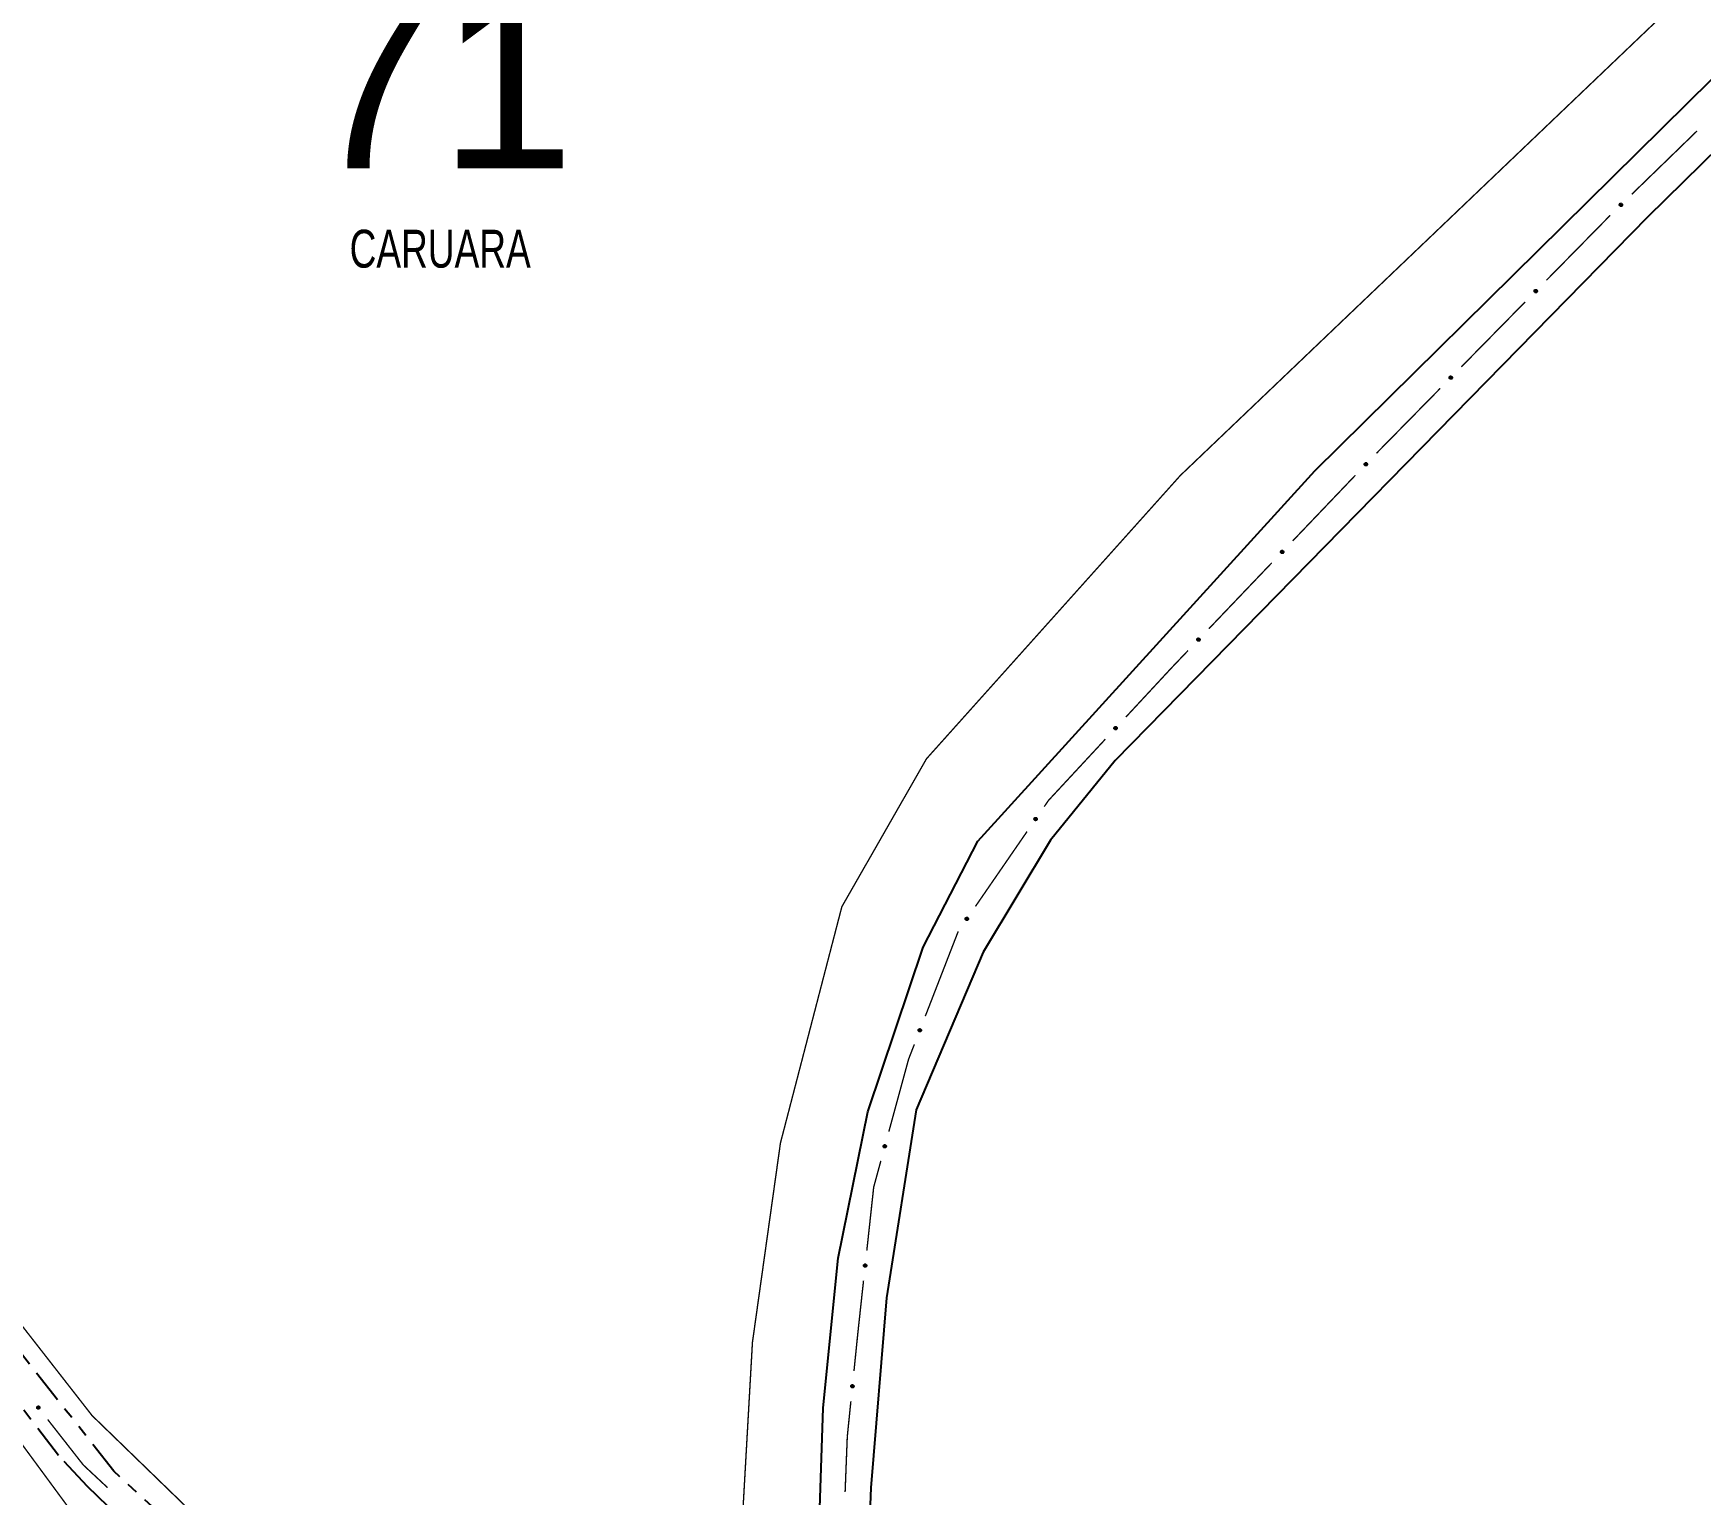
# Model space of a CAD drawing. Extents: x 210853 to 212686, y 4878863 to 4882037.
# Drawn here: x 211901.3 to 212121.4, y 4881634.5 to 4881827.3 of the extents above; entities that cross this region are included whole.
import ezdxf

# ---------------------------------------------------------------- set-up
doc = ezdxf.new("R2010")
doc.units = 0
doc.header["$LTSCALE"] = 1.5
doc.header["$MEASUREMENT"] = 0
doc.linetypes.add('TRACO_12', pattern=[2.5, 2, -0.5])
doc.linetypes.add('TRACO_25', pattern=[8, 3, -1, 1, -1, 1, -1])
for name, color, linetype in [('LM-TXT-LSB', 7, 'CONTINUOUS'), ('RU-QUADRA', 210, 'CONTINUOUS'), ('SV-EIXO-ROD-ESTR', 7, 'CONTINUOUS'), ('SV-EIXO-RUA-N-PAV', 6, 'CONTINUOUS'), ('SV-EST-MUNIC-PAV', 20, 'CONTINUOUS'), ('SV-RUA-NAO-PAV', 7, 'CONTINUOUS')]:
    doc.layers.add(name, color=color, linetype=linetype)
doc.styles.add('ARIAL', font='ARIAL.SHX')
doc.styles.add('SWIS', font='swissko.ttf')

msp = doc.modelspace()

# ---------------------------------------------------------------- linework, layer by layer
at = {"layer": 'RU-QUADRA', "linetype": 'TRACO_12', "const_width": 0.18, "flags": 128}
for points in [[(211938.040447, 4881616.841985), (211909.101371, 4881644.892549), (211896.298201, 4881661.302905), (211887.105166, 4881677.056229), (211855.795304, 4881743.918492), (211840.766985, 4881770.250646), (211829.042547, 4881782.413093), (211796.56134, 4881799.518787), (211787.859163, 4881804.118277), (211761.860916, 4881814.131941), (211757.982634, 4881816.19453), (211755.055815, 4881822.733661), (211755.337559, 4881829.649504), (211757.583675, 4881836.095755), (211763.075715, 4881844.567215), (211775.288366, 4881855.091444), (211804.913705, 4881880.424348), (211812.000153, 4881884.236307), (211824.112036, 4881885.859577), (211845.957851, 4881886.69156), (211868.894857, 4881883.853992), (211898.925783, 4881887.164488), (211958.538325, 4881901.314248), (211972.095915, 4881904.953767), (211989.691742, 4881909.176004), (211992.26994, 4881909.86503), (211996.289828, 4881910.929118), (211999.895903, 4881912.052322), (212003.501979, 4881912.879946), (212005.334575, 4881913.471106), (212007.403635, 4881914.062266), (212013.298885, 4881913.355358), (212024.140872, 4881915.950444), (212029.571646, 4881917.771086), (212037.499362, 4881919.898034), (212045.807998, 4881920.913495), (212053.749957, 4881921.983536), (212061.488613, 4881924.301042), (212070.563712, 4881926.120431), (212077.683885, 4881928.322658), (212080.735696, 4881929.919618), (212091.116892, 4881932.382088), (212099.871197, 4881936.966559), (212107.388792, 4881940.695444), (212113.680447, 4881943.198387), (212117.979208, 4881944.964322), (212124.416353, 4881944.864802), (212131.653379, 4881944.936138), (212143.358886, 4881944.833052), (212151.194314, 4881944.804189), (212159.379842, 4881944.617676), (212167.996692, 4881944.497136), (212178.323015, 4881945.238411), (212185.411437, 4881947.207371), (212196.45175, 4881951.257971), (212205.598484, 4881954.594343), (212213.02612, 4881959.832053), (212219.333807, 4881966.657159), (212222.929978, 4881973.84435), (212223.921172, 4881980.5812), (212223.655309, 4881986.066064), (212227.91974, 4881986.079402), (212234.069042, 4881983.585455), (212244.556935, 4881982.310761), (212250.825132, 4881982.194496), (212257.429529, 4881983.867298), (212265.120265, 4881985.882759), (212271.566442, 4881988.59768), (212277.914707, 4881990.905975), (212284.11828, 4881993.104514), (212290.172599, 4881993.791839), (212298.602956, 4881993.599746), (212305.391618, 4881993.445061), (212309.565581, 4881993.349954), (212317.717767, 4881992.253271), (212327.037966, 4881990.878771), (212335.390158, 4881990.612964), (212344.038101, 4881989.846575), (212354.244637, 4881989.846585), (212362.996925, 4881990.519828), (212369.704986, 4881990.855231), (212380.805092, 4881991.864331), (212387.278759, 4881992.54577), (212395.364504, 4881994.2303), (212403.648517, 4881995.555742), (212409.209712, 4881996.229827), (212414.234016, 4881997.234687), (212419.55734, 4881997.900103), (212425.514085, 4881998.892894), (212431.629303, 4881999.232628), (212439.515391, 4882001.289868), (212446.180024, 4882002.983756), (212454.613044, 4882004.415229), (212460.751302, 4882006.838383), (212466.495553, 4882008.026347), (212473.998055, 4882009.864243), (212480.225483, 4882011.394711), (212490.814665, 4882013.903973), (212491.936761, 4882008.063335), (212416.43767, 4881978.346072), (212323.307734, 4881941.758416), (212254.60891, 4881915.359829), (212185.145907, 4881886.129782), (212171.999832, 4881877.482863), (212151.666385, 4881862.777175), (212115.521942, 4881828.839499), (212052.713438, 4881768.919899), (212019.216186, 4881731.54824), (212008.048862, 4881712.035512), (211999.94218, 4881680.857631), (211996.245964, 4881654.552287), (211993.203097, 4881600.817897), (211992.748435, 4881574.13881)], [(211993.595317, 4881362.850405), (211993.20969, 4881390.443451), (211992.318228, 4881515.446825), (211992.021992, 4881552.014118), (211990.335073, 4881555.901034), (211917.849797, 4881620.552755), (211905.908396, 4881632.870849), (211888.168803, 4881656.969919), (211853.792007, 4881725.021629), (211838.879896, 4881754.274979), (211824.777307, 4881771.814509), (211807.39159, 4881783.4812), (211768.397056, 4881802.487556), (211764.903734, 4881803.187932), (211760.590833, 4881802.215605), (211755.955783, 4881800.147923), (211753.056957, 4881797.414236), (211749.663849, 4881788.89495), (211748.800435, 4881776.169663), (211750.708662, 4881758.883001), (211752.643088, 4881740.546158), (211752.62195, 4881718.655296), (211750.191037, 4881699.009959), (211744.154589, 4881672.666493), (211732.623528, 4881649.238605), (211733.868601, 4881645.711618), (211758.104763, 4881610.897926), (211808.05624, 4881520.495041), (211878.37206, 4881394.317101), (211881.952836, 4881387.996766), (211896.524163, 4881362.853875), (211925.657586, 4881312.584022), (211994.345879, 4881189.473295), (211996.019624, 4881189.382268), (211994.98566, 4881263.366221), (211994.00257, 4881333.709914)]]:
    msp.add_lwpolyline(points, close=True, dxfattribs=at)
at = {"layer": 'SV-EIXO-ROD-ESTR', "const_width": 0.18}
for points in [[(212112.297314, 4881806.028373), (212120.910044, 4881814.384262)], [(212101.023822, 4881794.67569), (212109.434675, 4881803.234753)], [(212089.809351, 4881783.263607), (212098.220204, 4881791.82267)], [(212078.59488, 4881771.851524), (212087.005733, 4881780.410587)], [(212067.539007, 4881760.285818), (212075.825753, 4881768.965095)], [(212056.490012, 4881748.71345), (212064.776758, 4881757.392726)], [(212051.637124, 4881743.630689), (212053.727763, 4881745.820358)], [(212045.531739, 4881737.055659), (212050.975348, 4881742.918006)], [(212050.975348, 4881742.918006), (212051.637124, 4881743.630689)], [(212035.323861, 4881726.062559), (212042.809935, 4881734.124485)], [(212034.757133, 4881725.240638), (212035.323861, 4881726.062559)], [(212025.674647, 4881712.068377), (212032.486511, 4881721.947573)], [(212019.058626, 4881697.58979), (212023.041445, 4881707.843431)], [(212023.041445, 4881707.843431), (212023.402629, 4881708.773287)], [(212023.402629, 4881708.773287), (212023.404025, 4881708.775312)], [(212016.849438, 4881691.902305), (212017.610328, 4881693.861193)], [(212014.244963, 4881682.352566), (212016.61302, 4881691.03544)], [(212016.61302, 4881691.03544), (212016.849438, 4881691.902305)], [(212012.248261, 4881675.031323), (212013.192494, 4881678.493511)], [(212011.339336, 4881666.669214), (212012.203809, 4881674.622369)], [(212012.203809, 4881674.622369), (212012.248261, 4881675.031323)], [(212010.156817, 4881655.790037), (212010.907099, 4881662.692636)], [(212009.643488, 4881650.759415), (212010.151056, 4881655.733585)], [(212010.151056, 4881655.733585), (212010.156817, 4881655.790037)], [(212008.762521, 4881642.125936), (212009.237433, 4881646.780078)], [(212008.476549, 4881634.809833), (212008.749956, 4881641.804491)], [(212008.749956, 4881641.804491), (212008.762521, 4881642.125936)]]:
    msp.add_lwpolyline(points, dxfattribs=at)
at = {"layer": 'SV-EIXO-ROD-ESTR'}
for points in [[(212110.682084, 4881804.614684), (212110.682131, 4881804.663593), (212110.692173, 4881804.705617), (212110.710637, 4881804.738258), (212110.734473, 4881804.762846), (212110.761693, 4881804.785255), (212110.79412, 4881804.801794), (212110.834177, 4881804.812177), (212110.883239, 4881804.812474), (212110.925613, 4881804.799358), (212110.958582, 4881804.782968), (212110.985653, 4881804.759589), (212111.006979, 4881804.732782), (212111.023044, 4881804.69853), (212111.03317, 4881804.657834), (212111.032275, 4881804.608493), (212111.022147, 4881804.56736), (212111.00346, 4881804.536258), (212110.979783, 4881804.509192), (212110.95172, 4881804.486647), (212110.919795, 4881804.470596), (212110.878802, 4881804.460475), (212110.830114, 4881804.462004), (212110.788974, 4881804.471636), (212110.757618, 4881804.489882), (212110.731496, 4881804.513792), (212110.708688, 4881804.540819), (212110.690706, 4881804.572724), (212110.682084, 4881804.614684)], [(212099.442791, 4881793.223855), (212099.441671, 4881793.272751), (212099.450707, 4881793.315003), (212099.468386, 4881793.348074), (212099.491629, 4881793.373225), (212099.518306, 4881793.396277), (212099.55033, 4881793.413585), (212099.590127, 4881793.424921), (212099.639168, 4881793.426389), (212099.681843, 4881793.414288), (212099.715194, 4881793.39869), (212099.742815, 4881793.375963), (212099.764775, 4881793.349673), (212099.781653, 4881793.315814), (212099.792747, 4881793.275371), (212099.79303, 4881793.226023), (212099.783887, 4881793.184661), (212099.765947, 4881793.153121), (212099.742923, 4881793.125498), (212099.715406, 4881793.10229), (212099.683874, 4881793.085481), (212099.643133, 4881793.074384), (212099.594423, 4881793.074751), (212099.553065, 4881793.083398), (212099.521282, 4881793.100891), (212099.494597, 4881793.12417), (212099.47115, 4881793.150646), (212099.452412, 4881793.182112), (212099.442791, 4881793.223855)], [(212088.22832, 4881781.811772), (212088.2272, 4881781.860668), (212088.236236, 4881781.90292), (212088.253915, 4881781.935991), (212088.277158, 4881781.961142), (212088.303835, 4881781.984194), (212088.335859, 4881782.001502), (212088.375656, 4881782.012838), (212088.424697, 4881782.014306), (212088.467372, 4881782.002205), (212088.500723, 4881781.986607), (212088.528344, 4881781.96388), (212088.550304, 4881781.93759), (212088.567181, 4881781.903731), (212088.578276, 4881781.863288), (212088.578559, 4881781.81394), (212088.569416, 4881781.772578), (212088.551476, 4881781.741038), (212088.528452, 4881781.713415), (212088.500935, 4881781.690207), (212088.469402, 4881781.673398), (212088.428662, 4881781.662301), (212088.379952, 4881781.662668), (212088.338594, 4881781.671315), (212088.306811, 4881781.688808), (212088.280125, 4881781.712087), (212088.256679, 4881781.738563), (212088.237941, 4881781.770029), (212088.22832, 4881781.811772)], [(212077.028039, 4881770.383738), (212077.026215, 4881770.432612), (212077.034641, 4881770.47499), (212077.051843, 4881770.508313), (212077.074721, 4881770.533796), (212077.101063, 4881770.55723), (212077.132834, 4881770.574996), (212077.172464, 4881770.586905), (212077.221479, 4881770.589078), (212077.264324, 4881770.577593), (212077.297896, 4881770.562477), (212077.325841, 4881770.54015), (212077.348177, 4881770.514179), (212077.365541, 4881770.480567), (212077.377217, 4881770.440287), (212077.37821, 4881770.390948), (212077.369663, 4881770.349459), (212077.352179, 4881770.317664), (212077.329556, 4881770.289712), (212077.302376, 4881770.26611), (212077.271088, 4881770.24885), (212077.230512, 4881770.237167), (212077.181801, 4881770.236832), (212077.140323, 4881770.244884), (212077.108292, 4881770.261917), (212077.081274, 4881770.284809), (212077.057449, 4881770.310944), (212077.03826, 4881770.342138), (212077.028039, 4881770.383738)], [(212065.979044, 4881758.811369), (212065.97722, 4881758.860244), (212065.985646, 4881758.902622), (212066.002848, 4881758.935944), (212066.025726, 4881758.961427), (212066.052068, 4881758.984861), (212066.083839, 4881759.002628), (212066.123469, 4881759.014536), (212066.172484, 4881759.01671), (212066.215329, 4881759.005224), (212066.248901, 4881758.990108), (212066.276846, 4881758.967782), (212066.299182, 4881758.94181), (212066.316546, 4881758.908198), (212066.328222, 4881758.867919), (212066.329215, 4881758.81858), (212066.320669, 4881758.77709), (212066.303184, 4881758.745296), (212066.280561, 4881758.717344), (212066.253381, 4881758.693742), (212066.222093, 4881758.676481), (212066.181517, 4881758.664799), (212066.132807, 4881758.664464), (212066.091328, 4881758.672515), (212066.059297, 4881758.689548), (212066.032279, 4881758.712441), (212066.008454, 4881758.738576), (212065.989265, 4881758.769769), (212065.979044, 4881758.811369)], [(212054.930049, 4881747.239001), (212054.928225, 4881747.287875), (212054.936651, 4881747.330253), (212054.953853, 4881747.363576), (212054.976731, 4881747.389059), (212055.003073, 4881747.412493), (212055.034844, 4881747.430259), (212055.074474, 4881747.442168), (212055.123489, 4881747.444341), (212055.166334, 4881747.432856), (212055.199906, 4881747.41774), (212055.227851, 4881747.395413), (212055.250187, 4881747.369442), (212055.267551, 4881747.33583), (212055.279227, 4881747.295551), (212055.28022, 4881747.246211), (212055.271674, 4881747.204722), (212055.254189, 4881747.172927), (212055.231566, 4881747.144975), (212055.204386, 4881747.121373), (212055.173098, 4881747.104113), (212055.132522, 4881747.09243), (212055.083812, 4881747.092095), (212055.042333, 4881747.100147), (212055.010302, 4881747.11718), (212054.983284, 4881747.140072), (212054.959459, 4881747.166207), (212054.94027, 4881747.197401), (212054.930049, 4881747.239001)], [(212043.992403, 4881735.559688), (212043.9899, 4881735.608532), (212043.997738, 4881735.651023), (212044.014475, 4881735.684581), (212044.036997, 4881735.710379), (212044.063011, 4881735.734177), (212044.094532, 4881735.752383), (212044.133993, 4881735.764841), (212044.182973, 4881735.767695), (212044.225974, 4881735.756806), (212044.259752, 4881735.742157), (212044.288004, 4881735.720221), (212044.310699, 4881735.694562), (212044.328528, 4881735.661194), (212044.340762, 4881735.621081), (212044.34244, 4881735.571761), (212044.334471, 4881735.530156), (212044.31743, 4881735.498122), (212044.295197, 4881735.469858), (212044.268347, 4881735.445881), (212044.237302, 4881735.428188), (212044.196893, 4881735.415943), (212044.148191, 4881735.414932), (212044.106605, 4881735.422406), (212044.07434, 4881735.438993), (212044.047007, 4881735.461508), (212044.022821, 4881735.48731), (212044.003201, 4881735.518234), (212043.992403, 4881735.559688)], [(212033.449635, 4881723.538306), (212033.440115, 4881723.586278), (212033.441742, 4881723.629456), (212033.453464, 4881723.665077), (212033.472031, 4881723.693853), (212033.494341, 4881723.721154), (212033.522907, 4881723.743715), (212033.560159, 4881723.761734), (212033.608215, 4881723.771622), (212033.652336, 4881723.767048), (212033.687874, 4881723.757424), (212033.718995, 4881723.739792), (212033.745153, 4881723.717674), (212033.767607, 4881723.687226), (212033.785499, 4881723.649297), (212033.794272, 4881723.600734), (212033.792386, 4881723.558415), (212033.780143, 4881723.524258), (212033.762219, 4881723.493084), (212033.739108, 4881723.465485), (212033.710939, 4881723.4435), (212033.672718, 4881723.425555), (212033.624671, 4881723.41753), (212033.582442, 4881723.418929), (212033.548123, 4881723.430689), (212033.517828, 4881723.449027), (212033.490174, 4881723.471071), (212033.466299, 4881723.498842), (212033.449635, 4881723.538306)], [(212024.367149, 4881710.366045), (212024.357629, 4881710.414018), (212024.359256, 4881710.457195), (212024.370978, 4881710.492816), (212024.389545, 4881710.521593), (212024.411855, 4881710.548893), (212024.440421, 4881710.571455), (212024.477673, 4881710.589473), (212024.525729, 4881710.599361), (212024.56985, 4881710.594787), (212024.605388, 4881710.585163), (212024.636509, 4881710.567531), (212024.662667, 4881710.545414), (212024.685121, 4881710.514966), (212024.703013, 4881710.477036), (212024.711786, 4881710.428473), (212024.7099, 4881710.386155), (212024.697657, 4881710.351998), (212024.679733, 4881710.320823), (212024.656622, 4881710.293225), (212024.628453, 4881710.271239), (212024.590232, 4881710.253294), (212024.542185, 4881710.24527), (212024.499956, 4881710.246669), (212024.465636, 4881710.258429), (212024.435342, 4881710.276767), (212024.407688, 4881710.298811), (212024.383813, 4881710.326582), (212024.367149, 4881710.366045)], [(212018.179843, 4881695.631417), (212018.159495, 4881695.675892), (212018.151102, 4881695.718277), (212018.154277, 4881695.755643), (212018.165692, 4881695.78793), (212018.18109, 4881695.819647), (212018.20367, 4881695.848198), (212018.235751, 4881695.874336), (212018.280222, 4881695.895061), (212018.324206, 4881695.900805), (212018.361006, 4881695.899652), (212018.395359, 4881695.889688), (212018.425919, 4881695.874213), (212018.454801, 4881695.849777), (212018.480972, 4881695.817008), (212018.500729, 4881695.771786), (212018.508672, 4881695.730177), (212018.504653, 4881695.694116), (212018.494417, 4881695.659643), (212018.478308, 4881695.627451), (212018.455981, 4881695.599552), (212018.42294, 4881695.573262), (212018.378048, 4881695.554353), (212018.336638, 4881695.545957), (212018.30053, 4881695.549469), (212018.266818, 4881695.560311), (212018.234819, 4881695.575369), (212018.205173, 4881695.596872), (212018.179843, 4881695.631417)], [(212013.574722, 4881680.313385), (212013.549858, 4881680.355501), (212013.5371, 4881680.396782), (212013.536369, 4881680.434276), (212013.544363, 4881680.467576), (212013.556378, 4881680.500723), (212013.575864, 4881680.531469), (212013.605051, 4881680.560803), (212013.647124, 4881680.586042), (212013.690272, 4881680.596332), (212013.726992, 4881680.599014), (212013.762195, 4881680.592679), (212013.7942, 4881680.580467), (212013.825468, 4881680.55917), (212013.854906, 4881680.529302), (212013.879261, 4881680.486381), (212013.891491, 4881680.445824), (212013.891245, 4881680.40954), (212013.884652, 4881680.374189), (212013.87198, 4881680.340496), (212013.852678, 4881680.310426), (212013.822551, 4881680.28084), (212013.77987, 4881680.257363), (212013.739559, 4881680.244703), (212013.703281, 4881680.244439), (212013.668624, 4881680.251714), (212013.635232, 4881680.263361), (212013.60351, 4881680.281662), (212013.574722, 4881680.313385)], [(212010.998256, 4881664.549981), (212010.967075, 4881664.587661), (212010.947981, 4881664.626421), (212010.941361, 4881664.663333), (212010.944016, 4881664.697476), (212010.950666, 4881664.7321), (212010.965073, 4881664.765529), (212010.989281, 4881664.799089), (212011.02686, 4881664.830633), (212011.067852, 4881664.847583), (212011.103692, 4881664.856009), (212011.139454, 4881664.855291), (212011.172981, 4881664.848267), (212011.20721, 4881664.832154), (212011.240981, 4881664.807289), (212011.271786, 4881664.768734), (212011.290244, 4881664.730606), (212011.295709, 4881664.694736), (212011.294759, 4881664.658788), (212011.287546, 4881664.623521), (212011.273215, 4881664.590788), (212011.248119, 4881664.556831), (212011.209663, 4881664.526931), (212011.171845, 4881664.508088), (212011.136061, 4881664.502119), (212011.100691, 4881664.503852), (212011.065882, 4881664.5101), (212011.031675, 4881664.523183), (212010.998256, 4881664.549981)], [(212009.316363, 4881648.637983), (212009.284935, 4881648.675457), (212009.265587, 4881648.714091), (212009.258724, 4881648.750958), (212009.261154, 4881648.785117), (212009.267576, 4881648.819785), (212009.281763, 4881648.853308), (212009.30575, 4881648.887027), (212009.34312, 4881648.918817), (212009.383999, 4881648.936037), (212009.419783, 4881648.944699), (212009.455549, 4881648.944216), (212009.489122, 4881648.937412), (212009.523456, 4881648.921525), (212009.55739, 4881648.896883), (212009.588447, 4881648.858532), (212009.607156, 4881648.820526), (212009.612858, 4881648.784692), (212009.612144, 4881648.748739), (212009.605163, 4881648.713425), (212009.591048, 4881648.680599), (212009.566176, 4881648.646477), (212009.527917, 4881648.616325), (212009.490225, 4881648.597233), (212009.45448, 4881648.59103), (212009.4191, 4881648.592529), (212009.384251, 4881648.598548), (212009.349959, 4881648.611405), (212009.316363, 4881648.637983)]]:
    msp.add_lwpolyline(points, close=True, dxfattribs=at)
for points in [[(212110.682084, 4881804.614684), (212110.834177, 4881804.812177)], [(212110.682131, 4881804.663593), (212110.79412, 4881804.801794)], [(212110.683192, 4881804.641324), (212110.809134, 4881804.801533)], [(212110.687752, 4881804.687574), (212110.77224, 4881804.786652)], [(212110.688251, 4881804.592999), (212110.857488, 4881804.808521)], [(212110.690706, 4881804.572724), (212110.883239, 4881804.812474)], [(212110.692173, 4881804.705617), (212110.761693, 4881804.785255)], [(212110.70319, 4881804.559964), (212110.900829, 4881804.80304)], [(212110.708688, 4881804.540819), (212110.925613, 4881804.799358)], [(212110.722047, 4881804.530729), (212110.937285, 4881804.788979)], [(212110.731496, 4881804.513792), (212110.958582, 4881804.782968)], [(212110.746722, 4881804.503336), (212110.972675, 4881804.768179)], [(212110.757618, 4881804.489882), (212110.985653, 4881804.759589)], [(212110.776323, 4881804.482624), (212110.994499, 4881804.743724)], [(212110.788974, 4881804.471636), (212111.006979, 4881804.732782)], [(212110.811799, 4881804.467612), (212111.012347, 4881804.71161)], [(212110.830114, 4881804.462004), (212111.023044, 4881804.69853)], [(212110.856149, 4881804.465011), (212111.026278, 4881804.675695)], [(212110.878802, 4881804.460475), (212111.03317, 4881804.657834)], [(212110.901594, 4881804.471078), (212111.027478, 4881804.627428)], [(212110.919795, 4881804.470596), (212111.032275, 4881804.608493)], [(212110.93843, 4881804.4821), (212111.022947, 4881804.583108)], [(212110.95172, 4881804.486647), (212111.022147, 4881804.56736)], [(212099.441671, 4881793.272751), (212099.55033, 4881793.413585)], [(212099.442791, 4881793.223855), (212099.590127, 4881793.424921)], [(212099.443263, 4881793.250514), (212099.565345, 4881793.413683)], [(212099.446718, 4881793.296859), (212099.528817, 4881793.397925)], [(212099.449474, 4881793.202323), (212099.613519, 4881793.421823)], [(212099.450707, 4881793.315003), (212099.518306, 4881793.396277)], [(212099.452412, 4881793.182112), (212099.639168, 4881793.426389)], [(212099.465197, 4881793.169653), (212099.656979, 4881793.417378)], [(212099.47115, 4881793.150646), (212099.681843, 4881793.414288)], [(212099.484747, 4881793.140877), (212099.69376, 4881793.404191)], [(212099.494597, 4881793.12417), (212099.715194, 4881793.39869)], [(212099.510068, 4881793.114081), (212099.729635, 4881793.384241)], [(212099.521282, 4881793.100891), (212099.742815, 4881793.375963)], [(212099.540155, 4881793.094081), (212099.752037, 4881793.360314)], [(212099.553065, 4881793.083398), (212099.764775, 4881793.349673)], [(212099.57598, 4881793.07992), (212099.770647, 4881793.328635)], [(212099.594423, 4881793.074751), (212099.781653, 4881793.315814)], [(212099.620378, 4881793.078378), (212099.785431, 4881793.293063)], [(212099.643133, 4881793.074384), (212099.792747, 4881793.275371)], [(212099.665666, 4881793.085528), (212099.787782, 4881793.244838)], [(212099.683874, 4881793.085481), (212099.79303, 4881793.226023)], [(212099.702229, 4881793.097426), (212099.78431, 4881793.200423)], [(212099.715406, 4881793.10229), (212099.783887, 4881793.184661)], [(212088.2272, 4881781.860668), (212088.335859, 4881782.001502)], [(212088.22832, 4881781.811772), (212088.375656, 4881782.012838)], [(212088.228792, 4881781.838431), (212088.350874, 4881782.0016)], [(212088.232247, 4881781.884776), (212088.314346, 4881781.985842)], [(212088.235002, 4881781.79024), (212088.399048, 4881782.00974)], [(212088.236236, 4881781.90292), (212088.303835, 4881781.984194)], [(212088.237941, 4881781.770029), (212088.424697, 4881782.014306)], [(212088.250726, 4881781.75757), (212088.442507, 4881782.005295)], [(212088.256679, 4881781.738563), (212088.467372, 4881782.002205)], [(212088.270275, 4881781.728794), (212088.479289, 4881781.992108)], [(212088.280125, 4881781.712087), (212088.500723, 4881781.986607)], [(212088.295597, 4881781.701998), (212088.515164, 4881781.972158)], [(212088.306811, 4881781.688808), (212088.528344, 4881781.96388)], [(212088.325683, 4881781.681998), (212088.537566, 4881781.948231)], [(212088.338594, 4881781.671315), (212088.550304, 4881781.93759)], [(212088.361508, 4881781.667837), (212088.556176, 4881781.916552)], [(212088.379952, 4881781.662668), (212088.567181, 4881781.903731)], [(212088.405907, 4881781.666295), (212088.57096, 4881781.88098)], [(212088.428662, 4881781.662301), (212088.578276, 4881781.863288)], [(212088.451195, 4881781.673445), (212088.573311, 4881781.832755)], [(212088.469402, 4881781.673398), (212088.578559, 4881781.81394)], [(212088.487757, 4881781.685343), (212088.569839, 4881781.78834)], [(212088.500935, 4881781.690207), (212088.569416, 4881781.772578)], [(212077.026215, 4881770.432612), (212077.132834, 4881770.574996)], [(212077.028039, 4881770.383738), (212077.172464, 4881770.586905)], [(212077.028127, 4881770.4104), (212077.147847, 4881770.575311)], [(212077.030914, 4881770.456791), (212077.111549, 4881770.559029)], [(212077.034641, 4881770.47499), (212077.101063, 4881770.55723)], [(212077.03503, 4881770.362304), (212077.195899, 4881770.584143)], [(212077.03826, 4881770.342138), (212077.221479, 4881770.589078)], [(212077.051223, 4881770.329865), (212077.239417, 4881770.580325)], [(212077.057449, 4881770.310944), (212077.264324, 4881770.577593)], [(212077.071184, 4881770.301373), (212077.276385, 4881770.567668)], [(212077.081274, 4881770.284809), (212077.297896, 4881770.562477)], [(212077.096889, 4881770.274944), (212077.312544, 4881770.548237)], [(212077.108292, 4881770.261917), (212077.325841, 4881770.54015)], [(212077.12726, 4881770.255379), (212077.335288, 4881770.524635)], [(212077.140323, 4881770.244884), (212077.348177, 4881770.514179)], [(212077.163286, 4881770.241736), (212077.354352, 4881770.493227)], [(212077.181801, 4881770.236832), (212077.365541, 4881770.480567)], [(212077.207702, 4881770.240833), (212077.369647, 4881770.457872)], [(212077.230512, 4881770.237167), (212077.377217, 4881770.440287)], [(212077.252882, 4881770.248634), (212077.372692, 4881770.409686)], [(212077.271088, 4881770.24885), (212077.37821, 4881770.390948)], [(212077.289269, 4881770.261058), (212077.36986, 4881770.365225)], [(212077.302376, 4881770.26611), (212077.369663, 4881770.349459)], [(212065.97722, 4881758.860244), (212066.083839, 4881759.002628)], [(212065.979044, 4881758.811369), (212066.123469, 4881759.014536)], [(212065.979132, 4881758.838032), (212066.098852, 4881759.002942)], [(212065.981919, 4881758.884422), (212066.062554, 4881758.98666)], [(212065.985646, 4881758.902622), (212066.052068, 4881758.984861)], [(212065.986035, 4881758.789936), (212066.146904, 4881759.011775)], [(212065.989265, 4881758.769769), (212066.172484, 4881759.01671)], [(212066.002228, 4881758.757496), (212066.190423, 4881759.007956)], [(212066.008454, 4881758.738576), (212066.215329, 4881759.005224)], [(212066.022189, 4881758.729004), (212066.22739, 4881758.9953)], [(212066.032279, 4881758.712441), (212066.248901, 4881758.990108)], [(212066.047894, 4881758.702576), (212066.263549, 4881758.975869)], [(212066.059297, 4881758.689548), (212066.276846, 4881758.967782)], [(212066.078265, 4881758.683011), (212066.286293, 4881758.952267)], [(212066.091328, 4881758.672515), (212066.299182, 4881758.94181)], [(212066.114291, 4881758.669367), (212066.305357, 4881758.920859)], [(212066.132807, 4881758.664464), (212066.316546, 4881758.908198)], [(212066.158707, 4881758.668465), (212066.320652, 4881758.885503)], [(212066.181517, 4881758.664799), (212066.328222, 4881758.867919)], [(212066.203887, 4881758.676266), (212066.323697, 4881758.837318)], [(212066.222093, 4881758.676481), (212066.329215, 4881758.81858)], [(212066.240274, 4881758.688689), (212066.320865, 4881758.792857)], [(212066.253381, 4881758.693742), (212066.320669, 4881758.77709)], [(212054.928225, 4881747.287875), (212055.034844, 4881747.430259)], [(212054.930049, 4881747.239001), (212055.074474, 4881747.442168)], [(212054.930137, 4881747.265664), (212055.049857, 4881747.430574)], [(212054.932924, 4881747.312054), (212055.013559, 4881747.414292)], [(212054.936651, 4881747.330253), (212055.003073, 4881747.412493)], [(212054.93704, 4881747.217567), (212055.097909, 4881747.439406)], [(212054.94027, 4881747.197401), (212055.123489, 4881747.444341)], [(212054.953233, 4881747.185128), (212055.141428, 4881747.435588)], [(212054.959459, 4881747.166207), (212055.166334, 4881747.432856)], [(212054.973195, 4881747.156636), (212055.178395, 4881747.422931)], [(212054.983284, 4881747.140072), (212055.199906, 4881747.41774)], [(212054.998899, 4881747.130207), (212055.214554, 4881747.4035)], [(212055.010302, 4881747.11718), (212055.227851, 4881747.395413)], [(212055.029271, 4881747.110642), (212055.237298, 4881747.379899)], [(212055.042333, 4881747.100147), (212055.250187, 4881747.369442)], [(212055.065296, 4881747.096999), (212055.256362, 4881747.348491)], [(212055.083812, 4881747.092095), (212055.267551, 4881747.33583)], [(212055.109712, 4881747.096096), (212055.271657, 4881747.313135)], [(212055.132522, 4881747.09243), (212055.279227, 4881747.295551)], [(212055.154892, 4881747.103898), (212055.274702, 4881747.264949)], [(212055.173098, 4881747.104113), (212055.28022, 4881747.246211)], [(212055.19128, 4881747.116321), (212055.27187, 4881747.220488)], [(212055.204386, 4881747.121373), (212055.271674, 4881747.204722)], [(212043.9899, 4881735.608532), (212044.094532, 4881735.752383)], [(212043.992121, 4881735.586349), (212044.109539, 4881735.752906)], [(212043.992403, 4881735.559688), (212044.133993, 4881735.764841)], [(212043.994264, 4881735.632774), (212044.073471, 4881735.736122)], [(212043.997738, 4881735.651023), (212044.063011, 4881735.734177)], [(212043.999692, 4881735.538353), (212044.157464, 4881735.762405)], [(212044.003201, 4881735.518234), (212044.182973, 4881735.767695)], [(212044.016333, 4881735.506142), (212044.201031, 4881735.759191)], [(212044.022821, 4881735.48731), (212044.225974, 4881735.756806)], [(212044.036688, 4881735.47793), (212044.238171, 4881735.747049)], [(212044.047007, 4881735.461508), (212044.259752, 4881735.742157)], [(212044.062758, 4881735.451861), (212044.274596, 4881735.728122)], [(212044.07434, 4881735.438993), (212044.288004, 4881735.720221)], [(212044.093398, 4881735.432719), (212044.297666, 4881735.704839)], [(212044.106605, 4881735.422406), (212044.310699, 4881735.694562)], [(212044.129609, 4881735.419578), (212044.317164, 4881735.673699)], [(212044.148191, 4881735.414932), (212044.328528, 4881735.661194)], [(212044.174034, 4881735.419292), (212044.332948, 4881735.638559)], [(212044.196893, 4881735.415943), (212044.340762, 4881735.621081)], [(212044.219101, 4881735.42772), (212044.336662, 4881735.59042)], [(212044.237302, 4881735.428188), (212044.34244, 4881735.571761)], [(212044.255312, 4881735.440647), (212044.334448, 4881735.545924)], [(212044.268347, 4881735.445881), (212044.334471, 4881735.530156)], [(212033.440115, 4881723.586278), (212033.522907, 4881723.743715)], [(212033.440936, 4881723.610896), (212033.504411, 4881723.724587)], [(212033.441742, 4881723.629456), (212033.494341, 4881723.721154)], [(212033.445511, 4881723.564647), (212033.537682, 4881723.746397)], [(212033.449635, 4881723.538306), (212033.560159, 4881723.761734)], [(212033.459925, 4881723.518245), (212033.583735, 4881723.762709)], [(212033.466299, 4881723.498842), (212033.608215, 4881723.771622)], [(212033.481038, 4881723.48877), (212033.627311, 4881723.765811)], [(212033.490174, 4881723.471071), (212033.652336, 4881723.767048)], [(212033.505249, 4881723.463789), (212033.665813, 4881723.759153)], [(212033.517828, 4881723.449027), (212033.687874, 4881723.757424)], [(212033.534805, 4881723.441752), (212033.704587, 4881723.745677)], [(212033.548123, 4881723.430689), (212033.718995, 4881723.739792)], [(212033.567886, 4881723.42723), (212033.730774, 4881723.725964)], [(212033.582442, 4881723.418929), (212033.745153, 4881723.717674)], [(212033.605613, 4881723.419448), (212033.754559, 4881723.697961)], [(212033.624671, 4881723.41753), (212033.767607, 4881723.687226)], [(212033.649615, 4881723.425572), (212033.775246, 4881723.665465)], [(212033.672718, 4881723.425555), (212033.785499, 4881723.649297)], [(212033.692996, 4881723.440411), (212033.785864, 4881723.618365)], [(212033.710939, 4881723.4435), (212033.794272, 4881723.600734)], [(212033.726964, 4881723.458426), (212033.79009, 4881723.574015)], [(212033.739108, 4881723.465485), (212033.792386, 4881723.558415)], [(212024.357629, 4881710.414018), (212024.440421, 4881710.571455)], [(212024.35845, 4881710.438635), (212024.421925, 4881710.552326)], [(212024.359256, 4881710.457195), (212024.411855, 4881710.548893)], [(212024.363025, 4881710.392387), (212024.455196, 4881710.574137)], [(212024.367149, 4881710.366045), (212024.477673, 4881710.589473)], [(212024.377439, 4881710.345985), (212024.501249, 4881710.590448)], [(212024.383813, 4881710.326582), (212024.525729, 4881710.599361)], [(212024.398552, 4881710.31651), (212024.544825, 4881710.593551)], [(212024.407688, 4881710.298811), (212024.56985, 4881710.594787)], [(212024.422763, 4881710.291529), (212024.583327, 4881710.586892)], [(212024.435342, 4881710.276767), (212024.605388, 4881710.585163)], [(212024.452319, 4881710.269492), (212024.622101, 4881710.573416)], [(212024.465636, 4881710.258429), (212024.636509, 4881710.567531)], [(212024.4854, 4881710.254969), (212024.648288, 4881710.553703)], [(212024.499956, 4881710.246669), (212024.662667, 4881710.545414)], [(212024.523127, 4881710.247187), (212024.672073, 4881710.5257)], [(212024.542185, 4881710.24527), (212024.685121, 4881710.514966)], [(212024.567129, 4881710.253312), (212024.69276, 4881710.493204)], [(212024.590232, 4881710.253294), (212024.703013, 4881710.477036)], [(212024.61051, 4881710.268151), (212024.703378, 4881710.446105)], [(212024.628453, 4881710.271239), (212024.711786, 4881710.428473)], [(212024.644478, 4881710.286165), (212024.707604, 4881710.401754)], [(212024.656622, 4881710.293225), (212024.7099, 4881710.386155)], [(212018.151102, 4881695.718277), (212018.18109, 4881695.819647)], [(212018.154606, 4881695.700033), (212018.190095, 4881695.825314)], [(212018.159495, 4881695.675892), (212018.20367, 4881695.848198)], [(212018.169744, 4881695.656093), (212018.217425, 4881695.854221)], [(212018.179843, 4881695.631417), (212018.235751, 4881695.874336)], [(212018.194489, 4881695.614277), (212018.258464, 4881695.880732)], [(212018.205173, 4881695.596872), (212018.280222, 4881695.895061)], [(212018.22184, 4881695.590478), (212018.300144, 4881695.89382)], [(212018.234819, 4881695.575369), (212018.324206, 4881695.900805)], [(212018.251169, 4881695.571767), (212018.339143, 4881695.896237)], [(212018.266818, 4881695.560311), (212018.361006, 4881695.899652)], [(212018.285017, 4881695.557155), (212018.379981, 4881695.892085)], [(212018.30053, 4881695.549469), (212018.395359, 4881695.889688)], [(212018.320558, 4881695.550669), (212018.410014, 4881695.878956)], [(212018.336638, 4881695.545957), (212018.425919, 4881695.874213)], [(212018.359063, 4881695.551815), (212018.439626, 4881695.857207)], [(212018.378048, 4881695.554353), (212018.454801, 4881695.849777)], [(212018.400458, 4881695.567941), (212018.467262, 4881695.83037)], [(212018.42294, 4881695.573262), (212018.480972, 4881695.817008)], [(212018.439237, 4881695.592402), (212018.488475, 4881695.786998)], [(212018.455981, 4881695.599552), (212018.500729, 4881695.771786)], [(212018.468124, 4881695.617777), (212018.502834, 4881695.744824)], [(212018.478308, 4881695.627451), (212018.508672, 4881695.730177)], [(212013.5371, 4881680.396782), (212013.556378, 4881680.500723)], [(212013.542483, 4881680.379002), (212013.564743, 4881680.507296)], [(212013.549858, 4881680.355501), (212013.575864, 4881680.531469)], [(212013.56211, 4881680.336876), (212013.588918, 4881680.53889)], [(212013.574722, 4881680.313385), (212013.605051, 4881680.560803)], [(212013.591072, 4881680.297862), (212013.626975, 4881680.569527)], [(212013.60351, 4881680.281662), (212013.647124, 4881680.586042)], [(212013.620752, 4881680.277038), (212013.667067, 4881680.58688)], [(212013.635232, 4881680.263361), (212013.690272, 4881680.596332)], [(212013.651868, 4881680.26148), (212013.705603, 4881680.593343)], [(212013.668624, 4881680.251714), (212013.726992, 4881680.599014)], [(212013.687053, 4881680.25047), (212013.746652, 4881680.593463)], [(212013.703281, 4881680.244439), (212013.762195, 4881680.592679)], [(212013.723075, 4881680.247717), (212013.777887, 4881680.583529)], [(212013.739559, 4881680.244703), (212013.7942, 4881680.580467)], [(212013.761252, 4881680.252863), (212013.809601, 4881680.56498)], [(212013.77987, 4881680.257363), (212013.825468, 4881680.55917)], [(212013.800745, 4881680.273208), (212013.83988, 4881680.541164)], [(212013.822551, 4881680.28084), (212013.854906, 4881680.529302)], [(212013.836768, 4881680.301572), (212013.86549, 4881680.500235)], [(212013.852678, 4881680.310426), (212013.879261, 4881680.486381)], [(212013.862857, 4881680.329815), (212013.88416, 4881680.459784)], [(212013.87198, 4881680.340496), (212013.891491, 4881680.445824)], [(212010.947981, 4881664.626421), (212010.950666, 4881664.7321)], [(212010.956095, 4881664.609709), (212010.957894, 4881664.739907)], [(212010.967075, 4881664.587661), (212010.965073, 4881664.765529)], [(212010.982105, 4881664.571195), (212010.976797, 4881664.774911)], [(212010.998256, 4881664.549981), (212010.989281, 4881664.799089)], [(212011.016844, 4881664.537223), (212011.00956, 4881664.811154)], [(212011.031675, 4881664.523183), (212011.02686, 4881664.830633)], [(212011.04943, 4881664.521328), (212011.046422, 4881664.834599)], [(212011.065882, 4881664.5101), (212011.067852, 4881664.847583)], [(212011.082606, 4881664.510859), (212011.083462, 4881664.847043)], [(212011.100691, 4881664.503852), (212011.103692, 4881664.856009)], [(212011.119085, 4881664.505522), (212011.123981, 4881664.85362)], [(212011.136061, 4881664.502119), (212011.139454, 4881664.855291)], [(212011.155092, 4881664.508471), (212011.15639, 4881664.848724)], [(212011.171845, 4881664.508088), (212011.172981, 4881664.848267)], [(212011.191984, 4881664.519559), (212011.190628, 4881664.835395)], [(212011.209663, 4881664.526931), (212011.20721, 4881664.832154)], [(212011.227785, 4881664.545864), (212011.224276, 4881664.816639)], [(212011.248119, 4881664.556831), (212011.240981, 4881664.807289)], [(212011.258897, 4881664.579541), (212011.256007, 4881664.780249)], [(212011.273215, 4881664.590788), (212011.271786, 4881664.768734)], [(212011.280218, 4881664.611538), (212011.280808, 4881664.743239)], [(212011.287546, 4881664.623521), (212011.290244, 4881664.730606)], [(212009.265587, 4881648.714091), (212009.267576, 4881648.819785)], [(212009.27381, 4881648.697433), (212009.274752, 4881648.827639)], [(212009.284935, 4881648.675457), (212009.281763, 4881648.853308)], [(212009.300073, 4881648.659091), (212009.293424, 4881648.862767)], [(212009.316363, 4881648.637983), (212009.30575, 4881648.887027)], [(212009.335035, 4881648.625348), (212009.325948, 4881648.899225)], [(212009.349959, 4881648.611405), (212009.34312, 4881648.918817)], [(212009.367725, 4881648.609668), (212009.362656, 4881648.922912)], [(212009.384251, 4881648.598548), (212009.383999, 4881648.936037)], [(212009.40097, 4881648.599417), (212009.399612, 4881648.9356)], [(212009.4191, 4881648.592529), (212009.419783, 4881648.944699)], [(212009.437483, 4881648.59432), (212009.440087, 4881648.942443)], [(212009.45448, 4881648.59103), (212009.455549, 4881648.944216)], [(212009.47347, 4881648.597506), (212009.472528, 4881648.937761)], [(212009.490225, 4881648.597233), (212009.489122, 4881648.937412)], [(212009.510288, 4881648.608837), (212009.506853, 4881648.924657)], [(212009.527917, 4881648.616325), (212009.523456, 4881648.921525)], [(212009.545915, 4881648.635377), (212009.540623, 4881648.906123)], [(212009.566176, 4881648.646477), (212009.55739, 4881648.896883)], [(212009.576804, 4881648.669258), (212009.572593, 4881648.869942)], [(212009.591048, 4881648.680599), (212009.588447, 4881648.858532)], [(212009.597914, 4881648.701394), (212009.597637, 4881648.833097)], [(212009.605163, 4881648.713425), (212009.607156, 4881648.820526)]]:
    msp.add_lwpolyline(points, dxfattribs=at)
at = {"layer": 'SV-EIXO-RUA-N-PAV'}
msp.add_lwpolyline([(211902.007531, 4881646.127826), (211902.056162, 4881646.122629), (211902.096896, 4881646.108218), (211902.12741, 4881646.08642), (211902.149353, 4881646.060127), (211902.168771, 4881646.0307), (211902.181803, 4881645.996711), (211902.187911, 4881645.955784), (211902.18304, 4881645.906963), (211902.165535, 4881645.866206), (211902.145766, 4881645.835146), (211902.119666, 4881645.810687), (211902.090763, 4881645.792302), (211902.05501, 4881645.779933), (211902.013473, 4881645.774148), (211901.964501, 4881645.780234), (211901.924663, 4881645.794636), (211901.895702, 4881645.816494), (211901.871279, 4881645.842889), (211901.851814, 4881645.87317), (211901.839214, 4881645.906607), (211901.833465, 4881645.948438), (211901.840112, 4881645.996695), (211901.854023, 4881646.036592), (211901.875469, 4881646.065852), (211901.901996, 4881646.089312), (211901.931275, 4881646.109147), (211901.964895, 4881646.12367), (211902.007531, 4881646.127826)], close=True, dxfattribs=at)
for points in [[(211901.875469, 4881646.065852), (211902.119666, 4881645.810687)], [(211901.889995, 4881646.075271), (211902.129575, 4881645.822689)], [(211901.901996, 4881646.089312), (211902.145766, 4881645.835146)], [(211901.919834, 4881646.096925), (211902.153985, 4881645.855691)], [(211901.931275, 4881646.109147), (211902.165535, 4881645.866206)], [(211901.950892, 4881646.112599), (211902.171807, 4881645.890464)], [(211901.964895, 4881646.12367), (211902.18304, 4881645.906963)], [(211901.985316, 4881646.123977), (211902.181821, 4881645.932987)], [(211902.007531, 4881646.127826), (211902.187911, 4881645.955784)], [(211902.033905, 4881646.123919), (211902.179963, 4881645.981808)], [(211902.056162, 4881646.122629), (211902.181803, 4881645.996711)], [(211902.079418, 4881646.114514), (211902.16905, 4881646.020064)], [(211902.096896, 4881646.108218), (211902.168771, 4881646.0307)], [(211901.833465, 4881645.948438), (211902.013473, 4881645.774148)], [(211901.839214, 4881645.906607), (211901.964501, 4881645.780234)], [(211901.840112, 4881645.996695), (211902.05501, 4881645.779933)], [(211901.840361, 4881645.970488), (211902.031961, 4881645.779121)], [(211901.841609, 4881645.924656), (211901.983836, 4881645.78301)], [(211901.847618, 4881646.014317), (211902.069143, 4881645.789193)], [(211901.848692, 4881645.886865), (211901.940239, 4881645.792183)], [(211901.851814, 4881645.87317), (211901.924663, 4881645.794636)], [(211901.854023, 4881646.036592), (211902.090763, 4881645.792302)], [(211901.866281, 4881646.048016), (211902.102958, 4881645.803561)]]:
    msp.add_lwpolyline(points, dxfattribs=at)
at = {"layer": 'SV-EIXO-RUA-N-PAV', "const_width": 0.18}
for points in [[(211903.243288, 4881644.372723), (211907.56146, 4881638.863331)], [(211907.56146, 4881638.863331), (211907.954915, 4881638.361336)], [(211907.954915, 4881638.361336), (211911.143915, 4881635.384937)]]:
    msp.add_lwpolyline(points, dxfattribs=at)
at = {"layer": 'SV-EST-MUNIC-PAV', "linetype": 'Continuous'}
for points in [[(211992.196767, 4881569.653159, 11.725677), (211997.730517, 4881566.728175, 12.199105), (212000.029348, 4881566.675795, 12.199105), (212001.553572, 4881566.641064, 12.199105), (212002.433143, 4881567.945499, 12.199105), (212005.010399, 4881628.712722, 10.454896), (212005.600335, 4881645.917471, 9.981468), (212007.572338, 4881665.639721, 9.308702), (212011.460436, 4881684.968449, 8.910025), (212018.777862, 4881706.69306, 9.209032), (212025.995326, 4881720.698001, 9.408371), (212070.477055, 4881769.514746, 10.579483), (212149.086445, 4881847.117176, 11.077828), (212162.94883, 4881860.895738, 11.501422), (212177.9, 4881872.88, 11.33), (212185.390675, 4881878.037574, 11.800429), (212189.721807, 4881880.652641, 11.825346), (212207.114959, 4881889.48425, 11.750594), (212238.640154, 4881902.403957, 11.351918), (212359.462084, 4881948.556597, 9.607709), (212426.345327, 4881975.371405, 8.586101), (212521.531501, 4882013.336644, 6.169125), (212529.44544, 4882016.155133, 5.944869), (212529.661549, 4882016.191552, 5.795365)], [(212201.231873, 4881878.4373, 12.099437), (212196.849728, 4881876.366856, 12.099437), (212180.900627, 4881866.484321, 11.825346), (212166.701927, 4881854.41275, 11.52634), (212114.386317, 4881803.000603, 11.127663), (212044.111449, 4881731.330844, 10.081137), (212035.597804, 4881720.804073, 9.483123), (212026.688076, 4881706.038007, 9.383453), (212017.841252, 4881685.222899, 9.084446), (212013.929694, 4881660.44686, 9.333619), (212011.861535, 4881635.378915, 10.130972), (212009.771015, 4881581.747776, 11.949933), (212009.510953, 4881470.997497, 14.566247), (212009.744021, 4881390.807063, 14.566247), (212009.756473, 4881362.849827, 14.946346)]]:
    msp.add_polyline3d(points, dxfattribs=at)
at = {"layer": 'SV-RUA-NAO-PAV', "linetype": 'TRACO_25'}
for points in [[(211992.196767, 4881569.653159, 11.601091), (211981.27224, 4881577.399119, 11.476504), (211964.475304, 4881590.776711, 11.127663), (211937.036361, 4881614.461838, 9.981468), (211911.985088, 4881637.554717, 9.458205), (211893.660949, 4881660.763234, 9.458205), (211881.161113, 4881683.939001, 9.084446), (211854.342237, 4881741.57754, 8.611018), (211843.649807, 4881759.564159, 8.461514), (211833.690817, 4881773.510657, 8.561183), (211818.219984, 4881785.833439, 8.561183), (211793.247677, 4881799.197392, 8.561183), (211768.236388, 4881809.738351, 8.710687), (211760.49915, 4881811.502022, 8.710687), (211756.226244, 4881814.810114, 8.685769)], [(211991.243197, 4881562.877575, 11.650926), (211984.514349, 4881569.328407, 11.650926), (211966.017632, 4881583.819305, 11.052911), (211944.537487, 4881602.351612, 10.180806), (211919.790563, 4881624.556932, 9.757213), (211908.483477, 4881635.54957, 9.757213), (211904.656861, 4881639.620945, 9.632627), (211892.809513, 4881655.184849, 9.532957), (211884.262831, 4881669.673939, 9.23395), (211863.925263, 4881712.145735, 8.710687), (211847.88501, 4881745.673111, 8.586101), (211837.094409, 4881762.637373, 8.785439), (211826.071313, 4881774.858809, 8.785439), (211813.588358, 4881784.439567, 8.710687), (211791.407913, 4881796.340459, 8.710687), (211772.465297, 4881804.394067, 8.835273), (211766.876557, 4881805.995828, 8.835273), (211757.874986, 4881804.826479, 8.810356), (211751.309387, 4881799.728157, 8.885108)]]:
    msp.add_polyline3d(points, dxfattribs=at)

# ---------------------------------------------------------------- texts
at = {"layer": 'LM-TXT-LSB', "style": 'SWIS'}
msp.add_text('71', height=23, dxfattribs=at).set_placement((211937.04361, 4881809.437032))
at = {"layer": 'LM-TXT-LSB', "style": 'ARIAL', "width": 0.7}
msp.add_text('CARUARA', height=5, dxfattribs=at).set_placement((211943.085858, 4881796.345494))

doc.saveas('drawing.dxf')
